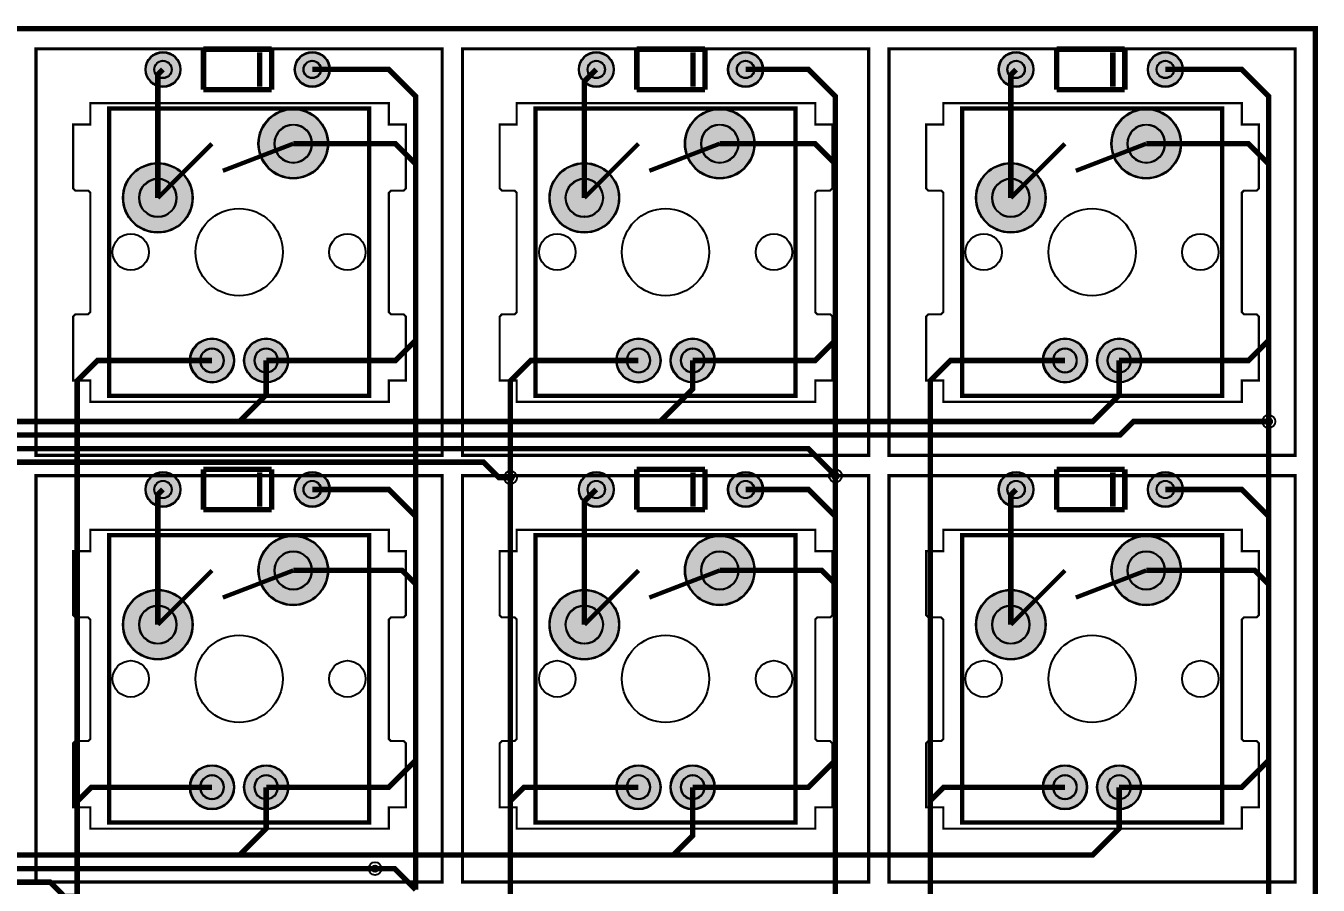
# Model space of a CAD drawing. Header units: millimetres. Extents: x 0 to 279, y -81 to 2.
# Drawn here: x 218.6 to 279.2, y -40.1 to 0.1 of the extents above; entities that cross this region are included whole.
import ezdxf

# ---------------------------------------------------------------- set-up
doc = ezdxf.new("R2010")
doc.units = ezdxf.units.MM
for name, color, linetype, true_color in [('BoardOutLine', 7, 'Continuous', 0xff00ff), ('BottomLayer', 7, 'Continuous', 0x0000ff), ('BottomSolderMaskLayer', 7, 'Continuous', 0xaa00ff), ('Document', 7, 'Continuous', 0xffffff), ('Hole', 7, 'Continuous', 0x222222), ('Multi-Layer', 7, 'Continuous', 0xc0c0c0), ('TopLayer', 7, 'Continuous', 0xff0000), ('TopSilkLayer', 7, 'Continuous', 0xffcc00), ('TopSolderMaskLayer', 7, 'Continuous', 0x800080)]:
    doc.layers.add(name, color=color, linetype=linetype, true_color=true_color)

msp = doc.modelspace()

# ---------------------------------------------------------------- hatches: boundary and pattern name
at = {"layer": 'BottomSolderMaskLayer'}
for points in [[(224.181, -1.916, 1), (225.831, -1.916, 1)], [(231.181, -1.916, 1), (232.831, -1.916, 1)], [(244.5, -1.916, 1), (246.151, -1.916, 1)], [(251.5, -1.916, 1), (253.151, -1.916, 1)], [(264.186, -1.916, 1), (265.836, -1.916, 1)], [(271.186, -1.916, 1), (272.836, -1.916, 1)], [(229.477, -5.395, 1), (232.753, -5.395, 1)], [(249.477, -5.395, 1), (252.753, -5.395, 1)], [(269.477, -5.395, 1), (272.753, -5.395, 1)], [(223.127, -7.935, 1), (226.403, -7.935, 1)], [(243.127, -7.935, 1), (246.403, -7.935, 1)], [(263.127, -7.935, 1), (266.403, -7.935, 1)], [(226.264, -15.555, 1), (228.346, -15.555, 1)], [(228.804, -15.555, 1), (230.886, -15.555, 1)], [(246.264, -15.555, 1), (248.346, -15.555, 1)], [(248.804, -15.555, 1), (250.886, -15.555, 1)], [(266.264, -15.555, 1), (268.346, -15.555, 1)], [(268.804, -15.555, 1), (270.886, -15.555, 1)], [(224.18, -21.601, 1), (225.831, -21.601, 1)], [(231.18, -21.601, 1), (232.831, -21.601, 1)], [(244.5, -21.601, 1), (246.151, -21.601, 1)], [(251.5, -21.601, 1), (253.151, -21.601, 1)], [(264.186, -21.601, 1), (265.836, -21.601, 1)], [(271.186, -21.601, 1), (272.836, -21.601, 1)], [(229.477, -25.395, 1), (232.753, -25.395, 1)], [(249.477, -25.395, 1), (252.753, -25.395, 1)], [(269.477, -25.395, 1), (272.753, -25.395, 1)], [(223.127, -27.935, 1), (226.403, -27.935, 1)], [(243.127, -27.935, 1), (246.403, -27.935, 1)], [(263.127, -27.935, 1), (266.403, -27.935, 1)], [(226.264, -35.555, 1), (228.346, -35.555, 1)], [(228.804, -35.555, 1), (230.886, -35.555, 1)], [(246.264, -35.555, 1), (248.346, -35.555, 1)], [(248.804, -35.555, 1), (250.886, -35.555, 1)], [(266.264, -35.555, 1), (268.346, -35.555, 1)], [(268.804, -35.555, 1), (270.886, -35.555, 1)]]:
    msp.add_hatch(color=256, dxfattribs=at).paths.add_polyline_path(points)
at = {"layer": 'Multi-Layer'}
for points in [[(224.206, -1.916, 1), (225.806, -1.916, 1)], [(231.206, -1.916, 1), (232.806, -1.916, 1)], [(244.526, -1.916, 1), (246.126, -1.916, 1)], [(251.526, -1.916, 1), (253.126, -1.916, 1)], [(264.211, -1.916, 1), (265.811, -1.916, 1)], [(271.211, -1.916, 1), (272.811, -1.916, 1)], [(229.502, -5.395, 1), (232.728, -5.395, 1)], [(249.502, -5.395, 1), (252.728, -5.395, 1)], [(269.502, -5.395, 1), (272.728, -5.395, 1)], [(223.152, -7.935, 1), (226.378, -7.935, 1)], [(243.152, -7.935, 1), (246.378, -7.935, 1)], [(263.152, -7.935, 1), (266.378, -7.935, 1)], [(226.289, -15.555, 1), (228.321, -15.555, 1)], [(228.829, -15.555, 1), (230.861, -15.555, 1)], [(246.289, -15.555, 1), (248.321, -15.555, 1)], [(248.829, -15.555, 1), (250.861, -15.555, 1)], [(266.289, -15.555, 1), (268.321, -15.555, 1)], [(268.829, -15.555, 1), (270.861, -15.555, 1)], [(224.206, -21.601, 1), (225.806, -21.601, 1)], [(231.206, -21.601, 1), (232.806, -21.601, 1)], [(244.526, -21.601, 1), (246.126, -21.601, 1)], [(251.526, -21.601, 1), (253.126, -21.601, 1)], [(264.211, -21.601, 1), (265.811, -21.601, 1)], [(271.211, -21.601, 1), (272.811, -21.601, 1)], [(229.502, -25.395, 1), (232.728, -25.395, 1)], [(249.502, -25.395, 1), (252.728, -25.395, 1)], [(269.502, -25.395, 1), (272.728, -25.395, 1)], [(223.152, -27.935, 1), (226.378, -27.935, 1)], [(243.152, -27.935, 1), (246.378, -27.935, 1)], [(263.152, -27.935, 1), (266.378, -27.935, 1)], [(226.289, -35.555, 1), (228.321, -35.555, 1)], [(228.829, -35.555, 1), (230.861, -35.555, 1)], [(246.289, -35.555, 1), (248.321, -35.555, 1)], [(248.829, -35.555, 1), (250.861, -35.555, 1)], [(266.289, -35.555, 1), (268.321, -35.555, 1)], [(268.829, -35.555, 1), (270.861, -35.555, 1)]]:
    msp.add_hatch(color=256, dxfattribs=at).paths.add_polyline_path(points)
at = {"layer": 'TopSolderMaskLayer'}
for points in [[(224.181, -1.916, 1), (225.831, -1.916, 1)], [(231.181, -1.916, 1), (232.831, -1.916, 1)], [(244.5, -1.916, 1), (246.151, -1.916, 1)], [(251.5, -1.916, 1), (253.151, -1.916, 1)], [(264.186, -1.916, 1), (265.836, -1.916, 1)], [(271.186, -1.916, 1), (272.836, -1.916, 1)], [(229.477, -5.395, 1), (232.753, -5.395, 1)], [(249.477, -5.395, 1), (252.753, -5.395, 1)], [(269.477, -5.395, 1), (272.753, -5.395, 1)], [(223.127, -7.935, 1), (226.403, -7.935, 1)], [(243.127, -7.935, 1), (246.403, -7.935, 1)], [(263.127, -7.935, 1), (266.403, -7.935, 1)], [(226.264, -15.555, 1), (228.346, -15.555, 1)], [(228.804, -15.555, 1), (230.886, -15.555, 1)], [(246.264, -15.555, 1), (248.346, -15.555, 1)], [(248.804, -15.555, 1), (250.886, -15.555, 1)], [(266.264, -15.555, 1), (268.346, -15.555, 1)], [(268.804, -15.555, 1), (270.886, -15.555, 1)], [(224.18, -21.601, 1), (225.831, -21.601, 1)], [(231.18, -21.601, 1), (232.831, -21.601, 1)], [(244.5, -21.601, 1), (246.151, -21.601, 1)], [(251.5, -21.601, 1), (253.151, -21.601, 1)], [(264.186, -21.601, 1), (265.836, -21.601, 1)], [(271.186, -21.601, 1), (272.836, -21.601, 1)], [(229.477, -25.395, 1), (232.753, -25.395, 1)], [(249.477, -25.395, 1), (252.753, -25.395, 1)], [(269.477, -25.395, 1), (272.753, -25.395, 1)], [(223.127, -27.935, 1), (226.403, -27.935, 1)], [(243.127, -27.935, 1), (246.403, -27.935, 1)], [(263.127, -27.935, 1), (266.403, -27.935, 1)], [(226.264, -35.555, 1), (228.346, -35.555, 1)], [(228.804, -35.555, 1), (230.886, -35.555, 1)], [(246.264, -35.555, 1), (248.346, -35.555, 1)], [(248.804, -35.555, 1), (250.886, -35.555, 1)], [(266.264, -35.555, 1), (268.346, -35.555, 1)], [(268.804, -35.555, 1), (270.886, -35.555, 1)]]:
    msp.add_hatch(color=256, dxfattribs=at).paths.add_polyline_path(points)

# ---------------------------------------------------------------- linework, layer by layer
at = {"layer": 'BoardOutLine', "const_width": 0.254}
msp.add_lwpolyline([(0, 0), (279.05, 0), (279.05, -80.95), (0, -80.95), (0, 0)], close=True, dxfattribs=at)
at = {"layer": 'BottomLayer', "const_width": 0.254}
for points in [[(224.765, -7.935), (224.765, -2.157), (225.006, -1.916)], [(229.845, -15.555), (235.905, -15.555), (236.855, -14.605), (236.855, -3.175), (235.596, -1.916), (232.006, -1.916)], [(244.765, -7.935), (244.765, -2.477), (245.326, -1.916)], [(249.845, -15.555), (255.59, -15.555), (256.54, -14.605), (256.54, -3.175), (255.281, -1.916), (252.326, -1.916)], [(264.765, -7.935), (264.765, -2.162), (265.011, -1.916)], [(269.845, -15.555), (275.91, -15.555), (276.86, -14.605), (276.86, -3.175), (275.601, -1.916), (272.011, -1.916)], [(269.845, -15.555), (269.845, -17.175), (268.605, -18.415), (171.45, -18.415), (169.845, -16.81), (169.845, -15.555)], [(229.845, -15.555), (229.845, -17.166), (228.597, -18.415)], [(249.845, -15.555), (249.845, -16.885), (248.315, -18.415)], [(160.655, -17.78), (167.64, -17.78), (168.91, -19.05), (269.875, -19.05), (270.51, -18.415), (276.86, -18.415)], [(160.655, -19.05), (168.275, -19.05), (168.91, -19.685), (255.271, -19.685), (256.541, -20.955)], [(241.3, -21.046), (240.756, -21.046), (240.03, -20.32), (168.275, -20.32), (167.64, -19.685), (161.29, -19.685)], [(224.765, -27.935), (224.765, -21.842), (225.006, -21.601)], [(229.845, -35.555), (235.59, -35.555), (236.855, -34.29), (236.855, -22.86), (235.596, -21.601), (232.006, -21.601)], [(244.765, -27.935), (244.765, -22.162), (245.326, -21.601)], [(249.845, -35.555), (255.275, -35.555), (256.54, -34.29), (256.54, -22.86), (255.281, -21.601), (252.326, -21.601)], [(264.765, -27.935), (264.765, -21.847), (265.011, -21.601)], [(269.845, -35.555), (275.595, -35.555), (276.86, -34.29), (276.86, -22.86), (275.601, -21.601), (272.011, -21.601)], [(234.95, -39.37), (160.655, -39.37), (160.02, -38.735), (160.02, -30.48)], [(148.89, -34.56), (158.385, -34.56), (159.385, -35.56), (159.385, -39.37), (160.02, -40.005), (219.71, -40.005), (220.379, -40.674), (220.98, -40.674)], [(269.845, -35.555), (269.845, -37.495), (268.605, -38.735), (170.815, -38.735), (169.845, -37.765), (169.845, -35.555)], [(229.845, -35.555), (229.845, -37.482), (228.592, -38.735)], [(249.845, -35.555), (249.845, -37.827), (248.937, -38.735)]]:
    msp.add_lwpolyline(points, dxfattribs=at)
at = {"layer": 'BottomSolderMaskLayer'}
for points in [[(231.118, -4.505), (231.112, -4.505)], [(251.118, -4.505), (251.112, -4.505)], [(271.118, -4.505), (271.112, -4.505)], [(231.118, -6.285), (231.112, -6.285)], [(251.118, -6.285), (251.112, -6.285)], [(271.118, -6.285), (271.112, -6.285)], [(224.768, -7.045), (224.762, -7.045)], [(244.768, -7.045), (244.762, -7.045)], [(264.768, -7.045), (264.762, -7.045)], [(224.768, -8.825), (224.762, -8.825)], [(244.768, -8.825), (244.762, -8.825)], [(264.768, -8.825), (264.762, -8.825)], [(227.308, -14.995), (227.302, -14.995)], [(229.848, -14.995), (229.842, -14.995)], [(247.308, -14.995), (247.302, -14.995)], [(249.848, -14.995), (249.842, -14.995)], [(267.308, -14.995), (267.302, -14.995)], [(269.848, -14.995), (269.842, -14.995)], [(227.308, -16.115), (227.302, -16.115)], [(229.848, -16.115), (229.842, -16.115)], [(247.308, -16.115), (247.302, -16.115)], [(249.848, -16.115), (249.842, -16.115)], [(267.308, -16.115), (267.302, -16.115)], [(269.848, -16.115), (269.842, -16.115)], [(231.118, -24.505), (231.112, -24.505)], [(251.118, -24.505), (251.112, -24.505)], [(271.118, -24.505), (271.112, -24.505)], [(231.118, -26.285), (231.112, -26.285)], [(251.118, -26.285), (251.112, -26.285)], [(271.118, -26.285), (271.112, -26.285)], [(224.768, -27.045), (224.762, -27.045)], [(244.768, -27.045), (244.762, -27.045)], [(264.768, -27.045), (264.762, -27.045)], [(224.768, -28.825), (224.762, -28.825)], [(244.768, -28.825), (244.762, -28.825)], [(264.768, -28.825), (264.762, -28.825)], [(227.308, -34.995), (227.302, -34.995)], [(229.848, -34.995), (229.842, -34.995)], [(247.308, -34.995), (247.302, -34.995)], [(249.848, -34.995), (249.842, -34.995)], [(267.308, -34.995), (267.302, -34.995)], [(269.848, -34.995), (269.842, -34.995)], [(227.308, -36.115), (227.302, -36.115)], [(229.848, -36.115), (229.842, -36.115)], [(247.308, -36.115), (247.302, -36.115)], [(249.848, -36.115), (249.842, -36.115)], [(267.308, -36.115), (267.302, -36.115)], [(269.848, -36.115), (269.842, -36.115)]]:
    msp.add_lwpolyline(points, close=True, dxfattribs=at)
for centre, radius in [((225.006, -1.916), 0.825), ((232.006, -1.916), 0.825), ((245.326, -1.916), 0.825), ((252.326, -1.916), 0.825), ((265.011, -1.916), 0.825), ((272.011, -1.916), 0.825), ((225.006, -1.916), 0.413), ((232.006, -1.916), 0.413), ((245.326, -1.916), 0.413), ((252.326, -1.916), 0.413), ((265.011, -1.916), 0.413), ((272.011, -1.916), 0.413), ((231.115, -5.395), 1.638), ((251.115, -5.395), 1.638), ((271.115, -5.395), 1.638), ((224.765, -7.935), 1.638), ((244.765, -7.935), 1.638), ((264.765, -7.935), 1.638), ((227.305, -15.555), 1.041), ((229.845, -15.555), 1.041), ((247.305, -15.555), 1.041), ((249.845, -15.555), 1.041), ((267.305, -15.555), 1.041), ((269.845, -15.555), 1.041), ((225.006, -21.601), 0.825), ((225.006, -21.601), 0.413), ((232.006, -21.601), 0.825), ((232.006, -21.601), 0.413), ((245.326, -21.601), 0.825), ((245.326, -21.601), 0.413), ((252.326, -21.601), 0.825), ((252.326, -21.601), 0.413), ((265.011, -21.601), 0.825), ((265.011, -21.601), 0.413), ((272.011, -21.601), 0.825), ((272.011, -21.601), 0.413), ((231.115, -25.395), 1.638), ((251.115, -25.395), 1.638), ((271.115, -25.395), 1.638), ((224.765, -27.935), 1.638), ((244.765, -27.935), 1.638), ((264.765, -27.935), 1.638), ((227.305, -35.555), 1.041), ((229.845, -35.555), 1.041), ((247.305, -35.555), 1.041), ((249.845, -35.555), 1.041), ((267.305, -35.555), 1.041), ((269.845, -35.555), 1.041)]:
    msp.add_circle(centre, radius, dxfattribs=at)
for centre, radius, start, end in [((231.112, -5.395), 0.89, 90, 270), ((231.118, -5.395), 0.89, 270, 90), ((251.112, -5.395), 0.89, 90, 270), ((251.118, -5.395), 0.89, 270, 90), ((271.112, -5.395), 0.89, 90, 270), ((271.118, -5.395), 0.89, 270, 90), ((224.762, -7.935), 0.89, 90, 270), ((224.768, -7.935), 0.89, 270, 90), ((244.762, -7.935), 0.89, 90, 270), ((244.768, -7.935), 0.89, 270, 90), ((264.762, -7.935), 0.89, 90, 270), ((264.768, -7.935), 0.89, 270, 90), ((227.302, -15.555), 0.56, 90, 270), ((227.308, -15.555), 0.56, 270, 90), ((229.842, -15.555), 0.56, 90, 270), ((229.848, -15.555), 0.56, 270, 90), ((247.302, -15.555), 0.56, 90, 270), ((247.308, -15.555), 0.56, 270, 90), ((249.842, -15.555), 0.56, 90, 270), ((249.848, -15.555), 0.56, 270, 90), ((267.302, -15.555), 0.56, 90, 270), ((267.308, -15.555), 0.56, 270, 90), ((269.842, -15.555), 0.56, 90, 270), ((269.848, -15.555), 0.56, 270, 90), ((231.112, -25.395), 0.89, 90, 270), ((231.118, -25.395), 0.89, 270, 90), ((251.112, -25.395), 0.89, 90, 270), ((251.118, -25.395), 0.89, 270, 90), ((271.112, -25.395), 0.89, 90, 270), ((271.118, -25.395), 0.89, 270, 90), ((224.762, -27.935), 0.89, 90, 270), ((224.768, -27.935), 0.89, 270, 90), ((244.762, -27.935), 0.89, 90, 270), ((244.768, -27.935), 0.89, 270, 90), ((264.762, -27.935), 0.89, 90, 270), ((264.768, -27.935), 0.89, 270, 90), ((227.302, -35.555), 0.56, 90, 270), ((227.308, -35.555), 0.56, 270, 90), ((229.842, -35.555), 0.56, 90, 270), ((229.848, -35.555), 0.56, 270, 90), ((247.302, -35.555), 0.56, 90, 270), ((247.308, -35.555), 0.56, 270, 90), ((249.842, -35.555), 0.56, 90, 270), ((249.848, -35.555), 0.56, 270, 90), ((267.302, -35.555), 0.56, 90, 270), ((267.308, -35.555), 0.56, 270, 90), ((269.842, -35.555), 0.56, 90, 270), ((269.848, -35.555), 0.56, 270, 90)]:
    msp.add_arc(centre, radius, start, end, dxfattribs=at)
at = {"layer": 'Document'}
for points, const_width in [([(219.05, -0.95), (238.1, -0.95), (238.1, -20), (219.05, -20), (219.05, -0.95)], 0.152), ([(239.05, -0.95), (258.1, -0.95), (258.1, -20), (239.05, -20), (239.05, -0.95)], 0.152), ([(259.05, -0.95), (278.1, -0.95), (278.1, -20), (259.05, -20), (259.05, -0.95)], 0.152), ([(235.596, -17.493), (235.596, -16.493), (236.395, -16.493), (236.395, -13.493), (236.295, -13.392), (235.695, -13.392), (235.596, -13.293), (235.596, -7.692), (235.695, -7.593), (236.295, -7.593), (236.395, -7.493), (236.395, -4.493), (235.596, -4.493), (235.596, -3.493), (221.596, -3.493), (221.596, -4.493), (220.796, -4.493), (220.796, -7.493), (220.896, -7.593), (221.496, -7.593), (221.596, -7.692), (221.596, -13.293), (221.496, -13.392), (220.896, -13.392), (220.796, -13.493), (220.796, -16.493), (221.596, -16.493), (221.596, -17.493), (235.596, -17.493)], 0.1), ([(255.596, -17.493), (255.596, -16.493), (256.395, -16.493), (256.395, -13.493), (256.295, -13.392), (255.695, -13.392), (255.596, -13.293), (255.596, -7.692), (255.695, -7.593), (256.295, -7.593), (256.395, -7.493), (256.395, -4.493), (255.596, -4.493), (255.596, -3.493), (241.596, -3.493), (241.596, -4.493), (240.796, -4.493), (240.796, -7.493), (240.896, -7.593), (241.496, -7.593), (241.596, -7.692), (241.596, -13.293), (241.496, -13.392), (240.896, -13.392), (240.796, -13.493), (240.796, -16.493), (241.596, -16.493), (241.596, -17.493), (255.596, -17.493)], 0.1), ([(275.596, -17.493), (275.596, -16.493), (276.395, -16.493), (276.395, -13.493), (276.295, -13.392), (275.695, -13.392), (275.596, -13.293), (275.596, -7.692), (275.695, -7.593), (276.295, -7.593), (276.395, -7.493), (276.395, -4.493), (275.596, -4.493), (275.596, -3.493), (261.596, -3.493), (261.596, -4.493), (260.796, -4.493), (260.796, -7.493), (260.896, -7.593), (261.496, -7.593), (261.596, -7.692), (261.596, -13.293), (261.496, -13.392), (260.896, -13.392), (260.796, -13.493), (260.796, -16.493), (261.596, -16.493), (261.596, -17.493), (275.596, -17.493)], 0.1), ([(219.05, -20.95), (238.1, -20.95), (238.1, -40), (219.05, -40), (219.05, -20.95)], 0.152), ([(239.05, -20.95), (258.1, -20.95), (258.1, -40), (239.05, -40), (239.05, -20.95)], 0.152), ([(259.05, -20.95), (278.1, -20.95), (278.1, -40), (259.05, -40), (259.05, -20.95)], 0.152), ([(235.596, -37.493), (235.596, -36.493), (236.395, -36.493), (236.395, -33.493), (236.295, -33.392), (235.695, -33.392), (235.596, -33.293), (235.596, -27.692), (235.695, -27.593), (236.295, -27.593), (236.395, -27.493), (236.395, -24.493), (235.596, -24.493), (235.596, -23.493), (221.596, -23.493), (221.596, -24.493), (220.796, -24.493), (220.796, -27.493), (220.896, -27.593), (221.496, -27.593), (221.596, -27.692), (221.596, -33.293), (221.496, -33.392), (220.896, -33.392), (220.796, -33.493), (220.796, -36.493), (221.596, -36.493), (221.596, -37.493), (235.596, -37.493)], 0.1), ([(255.596, -37.493), (255.596, -36.493), (256.395, -36.493), (256.395, -33.493), (256.295, -33.392), (255.695, -33.392), (255.596, -33.293), (255.596, -27.692), (255.695, -27.593), (256.295, -27.593), (256.395, -27.493), (256.395, -24.493), (255.596, -24.493), (255.596, -23.493), (241.596, -23.493), (241.596, -24.493), (240.796, -24.493), (240.796, -27.493), (240.896, -27.593), (241.496, -27.593), (241.596, -27.692), (241.596, -33.293), (241.496, -33.392), (240.896, -33.392), (240.796, -33.493), (240.796, -36.493), (241.596, -36.493), (241.596, -37.493), (255.596, -37.493)], 0.1), ([(275.596, -37.493), (275.596, -36.493), (276.395, -36.493), (276.395, -33.493), (276.295, -33.392), (275.695, -33.392), (275.596, -33.293), (275.596, -27.692), (275.695, -27.593), (276.295, -27.593), (276.395, -27.493), (276.395, -24.493), (275.596, -24.493), (275.596, -23.493), (261.596, -23.493), (261.596, -24.493), (260.796, -24.493), (260.796, -27.493), (260.896, -27.593), (261.496, -27.593), (261.596, -27.692), (261.596, -33.293), (261.496, -33.392), (260.896, -33.392), (260.796, -33.493), (260.796, -36.493), (261.596, -36.493), (261.596, -37.493), (275.596, -37.493)], 0.1)]:
    msp.add_lwpolyline(points, close=True, dxfattribs=dict(at, const_width=const_width))
at = {"layer": 'Hole'}
for centre in [(276.86, -18.415), (241.3, -21.046), (256.541, -20.955), (234.95, -39.37)]:
    msp.add_circle(centre, 0.152, dxfattribs=at)
at = {"layer": 'Multi-Layer'}
for points in [[(231.118, -4.519), (231.112, -4.519)], [(251.118, -4.519), (251.112, -4.519)], [(271.118, -4.519), (271.112, -4.519)], [(231.118, -6.271), (231.112, -6.271)], [(251.118, -6.271), (251.112, -6.271)], [(271.118, -6.271), (271.112, -6.271)], [(224.768, -7.059), (224.762, -7.059)], [(244.768, -7.059), (244.762, -7.059)], [(264.768, -7.059), (264.762, -7.059)], [(224.768, -8.811), (224.762, -8.811)], [(244.768, -8.811), (244.762, -8.811)], [(264.768, -8.811), (264.762, -8.811)], [(227.308, -15.009), (227.302, -15.009)], [(229.848, -15.009), (229.842, -15.009)], [(247.308, -15.009), (247.302, -15.009)], [(249.848, -15.009), (249.842, -15.009)], [(267.308, -15.009), (267.302, -15.009)], [(269.848, -15.009), (269.842, -15.009)], [(227.308, -16.101), (227.302, -16.101)], [(229.848, -16.101), (229.842, -16.101)], [(247.308, -16.101), (247.302, -16.101)], [(249.848, -16.101), (249.842, -16.101)], [(267.308, -16.101), (267.302, -16.101)], [(269.848, -16.101), (269.842, -16.101)], [(231.118, -24.519), (231.112, -24.519)], [(251.118, -24.519), (251.112, -24.519)], [(271.118, -24.519), (271.112, -24.519)], [(231.118, -26.271), (231.112, -26.271)], [(251.118, -26.271), (251.112, -26.271)], [(271.118, -26.271), (271.112, -26.271)], [(224.768, -27.059), (224.762, -27.059)], [(244.768, -27.059), (244.762, -27.059)], [(264.768, -27.059), (264.762, -27.059)], [(224.768, -28.811), (224.762, -28.811)], [(244.768, -28.811), (244.762, -28.811)], [(264.768, -28.811), (264.762, -28.811)], [(227.308, -35.009), (227.302, -35.009)], [(229.848, -35.009), (229.842, -35.009)], [(247.308, -35.009), (247.302, -35.009)], [(249.848, -35.009), (249.842, -35.009)], [(267.308, -35.009), (267.302, -35.009)], [(269.848, -35.009), (269.842, -35.009)], [(227.308, -36.101), (227.302, -36.101)], [(229.848, -36.101), (229.842, -36.101)], [(247.308, -36.101), (247.302, -36.101)], [(249.848, -36.101), (249.842, -36.101)], [(267.308, -36.101), (267.302, -36.101)], [(269.848, -36.101), (269.842, -36.101)]]:
    msp.add_lwpolyline(points, close=True, dxfattribs=at)
for centre, radius in [((225.006, -1.916), 0.8), ((232.006, -1.916), 0.8), ((245.326, -1.916), 0.8), ((252.326, -1.916), 0.8), ((265.011, -1.916), 0.8), ((272.011, -1.916), 0.8), ((225.006, -1.916), 0.4), ((232.006, -1.916), 0.4), ((245.326, -1.916), 0.4), ((252.326, -1.916), 0.4), ((265.011, -1.916), 0.4), ((272.011, -1.916), 0.4), ((231.115, -5.395), 1.613), ((251.115, -5.395), 1.613), ((271.115, -5.395), 1.613), ((224.765, -7.935), 1.613), ((244.765, -7.935), 1.613), ((264.765, -7.935), 1.613), ((228.575, -10.475), 2.045), ((248.575, -10.475), 2.045), ((268.575, -10.475), 2.045), ((223.495, -10.475), 0.853), ((233.655, -10.475), 0.853), ((243.495, -10.475), 0.853), ((253.655, -10.475), 0.853), ((263.495, -10.475), 0.853), ((273.655, -10.475), 0.853), ((227.305, -15.555), 1.016), ((229.845, -15.555), 1.016), ((247.305, -15.555), 1.016), ((249.845, -15.555), 1.016), ((267.305, -15.555), 1.016), ((269.845, -15.555), 1.016), ((276.86, -18.415), 0.305), ((225.006, -21.601), 0.8), ((225.006, -21.601), 0.4), ((232.006, -21.601), 0.8), ((232.006, -21.601), 0.4), ((241.3, -21.046), 0.305), ((245.326, -21.601), 0.8), ((245.326, -21.601), 0.4), ((252.326, -21.601), 0.8), ((252.326, -21.601), 0.4), ((256.541, -20.955), 0.305), ((265.011, -21.601), 0.8), ((265.011, -21.601), 0.4), ((272.011, -21.601), 0.8), ((272.011, -21.601), 0.4), ((231.115, -25.395), 1.613), ((251.115, -25.395), 1.613), ((271.115, -25.395), 1.613), ((224.765, -27.935), 1.613), ((244.765, -27.935), 1.613), ((264.765, -27.935), 1.613), ((228.575, -30.475), 2.045), ((248.575, -30.475), 2.045), ((268.575, -30.475), 2.045), ((223.495, -30.475), 0.853), ((233.655, -30.475), 0.853), ((243.495, -30.475), 0.853), ((253.655, -30.475), 0.853), ((263.495, -30.475), 0.853), ((273.655, -30.475), 0.853), ((227.305, -35.555), 1.016), ((229.845, -35.555), 1.016), ((247.305, -35.555), 1.016), ((249.845, -35.555), 1.016), ((267.305, -35.555), 1.016), ((269.845, -35.555), 1.016), ((234.95, -39.37), 0.305)]:
    msp.add_circle(centre, radius, dxfattribs=at)
for centre, radius, start, end in [((231.112, -5.395), 0.876, 90, 270), ((231.118, -5.395), 0.876, 270, 90), ((251.112, -5.395), 0.876, 90, 270), ((251.118, -5.395), 0.876, 270, 90), ((271.112, -5.395), 0.876, 90, 270), ((271.118, -5.395), 0.876, 270, 90), ((224.762, -7.935), 0.876, 90, 270), ((224.768, -7.935), 0.876, 270, 90), ((244.762, -7.935), 0.876, 90, 270), ((244.768, -7.935), 0.876, 270, 90), ((264.762, -7.935), 0.876, 90, 270), ((264.768, -7.935), 0.876, 270, 90), ((227.302, -15.555), 0.546, 90, 270), ((227.308, -15.555), 0.546, 270, 90), ((229.842, -15.555), 0.546, 90, 270), ((229.848, -15.555), 0.546, 270, 90), ((247.302, -15.555), 0.546, 90, 270), ((247.308, -15.555), 0.546, 270, 90), ((249.842, -15.555), 0.546, 90, 270), ((249.848, -15.555), 0.546, 270, 90), ((267.302, -15.555), 0.546, 90, 270), ((267.308, -15.555), 0.546, 270, 90), ((269.842, -15.555), 0.546, 90, 270), ((269.848, -15.555), 0.546, 270, 90), ((231.112, -25.395), 0.876, 90, 270), ((231.118, -25.395), 0.876, 270, 90), ((251.112, -25.395), 0.876, 90, 270), ((251.118, -25.395), 0.876, 270, 90), ((271.112, -25.395), 0.876, 90, 270), ((271.118, -25.395), 0.876, 270, 90), ((224.762, -27.935), 0.876, 90, 270), ((224.768, -27.935), 0.876, 270, 90), ((244.762, -27.935), 0.876, 90, 270), ((244.768, -27.935), 0.876, 270, 90), ((264.762, -27.935), 0.876, 90, 270), ((264.768, -27.935), 0.876, 270, 90), ((227.302, -35.555), 0.546, 90, 270), ((227.308, -35.555), 0.546, 270, 90), ((229.842, -35.555), 0.546, 90, 270), ((229.848, -35.555), 0.546, 270, 90), ((247.302, -35.555), 0.546, 90, 270), ((247.308, -35.555), 0.546, 270, 90), ((249.842, -35.555), 0.546, 90, 270), ((249.848, -35.555), 0.546, 270, 90), ((267.302, -35.555), 0.546, 90, 270), ((267.308, -35.555), 0.546, 270, 90), ((269.842, -35.555), 0.546, 90, 270), ((269.848, -35.555), 0.546, 270, 90)]:
    msp.add_arc(centre, radius, start, end, dxfattribs=at)
at = {"layer": 'TopLayer', "const_width": 0.254}
for points in [[(236.855, -40.362), (236.855, -6.35), (235.9, -5.395), (231.115, -5.395)], [(251.115, -65.395), (255.28, -65.395), (256.54, -64.135), (256.54, -6.35), (255.585, -5.395), (251.115, -5.395)], [(271.115, -65.395), (275.6, -65.395), (276.86, -64.135), (276.86, -6.35), (275.905, -5.395), (271.115, -5.395)], [(220.98, -40.674), (220.98, -16.51), (221.935, -15.555), (227.305, -15.555)], [(241.3, -21.046), (241.3, -16.51), (242.255, -15.555), (247.305, -15.555)], [(267.305, -75.555), (262.245, -75.555), (260.985, -74.295), (260.985, -16.51), (261.94, -15.555), (267.305, -15.555)], [(247.305, -75.555), (242.56, -75.555), (241.3, -74.295), (241.3, -21.046)], [(231.115, -25.395), (236.215, -25.395), (236.855, -26.035)], [(251.115, -25.395), (255.9, -25.395), (256.54, -26.035)], [(271.115, -25.395), (276.2, -25.395), (276.86, -26.055)], [(227.305, -35.555), (221.649, -35.555), (220.98, -36.224)], [(247.305, -35.555), (241.94, -35.555), (241.3, -36.195)], [(267.305, -35.555), (261.625, -35.555), (260.985, -36.195)], [(234.95, -39.37), (235.863, -39.37), (236.855, -40.362)]]:
    msp.add_lwpolyline(points, dxfattribs=at)
at = {"layer": 'TopSilkLayer'}
for points, const_width in [([(226.906, -0.966), (226.906, -2.866)], 0.254), ([(230.106, -0.966), (226.906, -0.966)], 0.254), ([(229.543, -2.716), (229.543, -1.116)], 0.254), ([(230.106, -2.866), (230.106, -0.966)], 0.254), ([(247.226, -0.966), (247.226, -2.866)], 0.254), ([(250.426, -0.966), (247.226, -0.966)], 0.254), ([(249.863, -2.716), (249.863, -1.116)], 0.254), ([(250.426, -2.866), (250.426, -0.966)], 0.254), ([(266.911, -0.966), (266.911, -2.866)], 0.254), ([(270.111, -0.966), (266.911, -0.966)], 0.254), ([(269.548, -2.716), (269.548, -1.116)], 0.254), ([(270.111, -2.866), (270.111, -0.966)], 0.254), ([(230.106, -2.866), (226.906, -2.866)], 0.254), ([(250.426, -2.866), (247.226, -2.866)], 0.254), ([(270.111, -2.866), (266.911, -2.866)], 0.254), ([(224.765, -7.935), (227.305, -5.395)], 0.203), ([(231.115, -5.395), (227.813, -6.665)], 0.203), ([(244.765, -7.935), (247.305, -5.395)], 0.203), ([(251.115, -5.395), (247.813, -6.665)], 0.203), ([(264.765, -7.935), (267.305, -5.395)], 0.203), ([(271.115, -5.395), (267.813, -6.665)], 0.203), ([(226.906, -20.651), (226.906, -22.551)], 0.254), ([(230.106, -20.651), (226.906, -20.651)], 0.254), ([(230.106, -22.551), (230.106, -20.651)], 0.254), ([(247.226, -20.651), (247.226, -22.551)], 0.254), ([(250.426, -20.651), (247.226, -20.651)], 0.254), ([(250.426, -22.551), (250.426, -20.651)], 0.254), ([(266.911, -20.651), (266.911, -22.551)], 0.254), ([(270.111, -20.651), (266.911, -20.651)], 0.254), ([(270.111, -22.551), (270.111, -20.651)], 0.254), ([(229.543, -22.401), (229.543, -20.801)], 0.254), ([(249.863, -22.401), (249.863, -20.801)], 0.254), ([(269.548, -22.401), (269.548, -20.801)], 0.254), ([(230.106, -22.551), (226.906, -22.551)], 0.254), ([(250.426, -22.551), (247.226, -22.551)], 0.254), ([(270.111, -22.551), (266.911, -22.551)], 0.254), ([(224.765, -27.935), (227.305, -25.395)], 0.203), ([(231.115, -25.395), (227.813, -26.665)], 0.203), ([(244.765, -27.935), (247.305, -25.395)], 0.203), ([(251.115, -25.395), (247.813, -26.665)], 0.203), ([(264.765, -27.935), (267.305, -25.395)], 0.203), ([(271.115, -25.395), (267.813, -26.665)], 0.203)]:
    msp.add_lwpolyline(points, dxfattribs=dict(at, const_width=const_width))
at = {"layer": 'TopSilkLayer', "const_width": 0.203}
for points in [[(222.479, -3.744), (234.671, -3.744), (234.671, -17.206), (222.479, -17.206), (222.479, -3.744)], [(242.479, -3.744), (254.671, -3.744), (254.671, -17.206), (242.479, -17.206), (242.479, -3.744)], [(262.479, -3.744), (274.671, -3.744), (274.671, -17.206), (262.479, -17.206), (262.479, -3.744)], [(222.479, -23.744), (234.671, -23.744), (234.671, -37.206), (222.479, -37.206), (222.479, -23.744)], [(242.479, -23.744), (254.671, -23.744), (254.671, -37.206), (242.479, -37.206), (242.479, -23.744)], [(262.479, -23.744), (274.671, -23.744), (274.671, -37.206), (262.479, -37.206), (262.479, -23.744)]]:
    msp.add_lwpolyline(points, close=True, dxfattribs=at)
at = {"layer": 'TopSolderMaskLayer'}
for points in [[(231.118, -4.505), (231.112, -4.505)], [(251.118, -4.505), (251.112, -4.505)], [(271.118, -4.505), (271.112, -4.505)], [(231.118, -6.285), (231.112, -6.285)], [(251.118, -6.285), (251.112, -6.285)], [(271.118, -6.285), (271.112, -6.285)], [(224.768, -7.045), (224.762, -7.045)], [(244.768, -7.045), (244.762, -7.045)], [(264.768, -7.045), (264.762, -7.045)], [(224.768, -8.825), (224.762, -8.825)], [(244.768, -8.825), (244.762, -8.825)], [(264.768, -8.825), (264.762, -8.825)], [(227.308, -14.995), (227.302, -14.995)], [(229.848, -14.995), (229.842, -14.995)], [(247.308, -14.995), (247.302, -14.995)], [(249.848, -14.995), (249.842, -14.995)], [(267.308, -14.995), (267.302, -14.995)], [(269.848, -14.995), (269.842, -14.995)], [(227.308, -16.115), (227.302, -16.115)], [(229.848, -16.115), (229.842, -16.115)], [(247.308, -16.115), (247.302, -16.115)], [(249.848, -16.115), (249.842, -16.115)], [(267.308, -16.115), (267.302, -16.115)], [(269.848, -16.115), (269.842, -16.115)], [(231.118, -24.505), (231.112, -24.505)], [(251.118, -24.505), (251.112, -24.505)], [(271.118, -24.505), (271.112, -24.505)], [(231.118, -26.285), (231.112, -26.285)], [(251.118, -26.285), (251.112, -26.285)], [(271.118, -26.285), (271.112, -26.285)], [(224.768, -27.045), (224.762, -27.045)], [(244.768, -27.045), (244.762, -27.045)], [(264.768, -27.045), (264.762, -27.045)], [(224.768, -28.825), (224.762, -28.825)], [(244.768, -28.825), (244.762, -28.825)], [(264.768, -28.825), (264.762, -28.825)], [(227.308, -34.995), (227.302, -34.995)], [(229.848, -34.995), (229.842, -34.995)], [(247.308, -34.995), (247.302, -34.995)], [(249.848, -34.995), (249.842, -34.995)], [(267.308, -34.995), (267.302, -34.995)], [(269.848, -34.995), (269.842, -34.995)], [(227.308, -36.115), (227.302, -36.115)], [(229.848, -36.115), (229.842, -36.115)], [(247.308, -36.115), (247.302, -36.115)], [(249.848, -36.115), (249.842, -36.115)], [(267.308, -36.115), (267.302, -36.115)], [(269.848, -36.115), (269.842, -36.115)]]:
    msp.add_lwpolyline(points, close=True, dxfattribs=at)
for centre, radius in [((225.006, -1.916), 0.825), ((232.006, -1.916), 0.825), ((245.326, -1.916), 0.825), ((252.326, -1.916), 0.825), ((265.011, -1.916), 0.825), ((272.011, -1.916), 0.825), ((225.006, -1.916), 0.413), ((232.006, -1.916), 0.413), ((245.326, -1.916), 0.413), ((252.326, -1.916), 0.413), ((265.011, -1.916), 0.413), ((272.011, -1.916), 0.413), ((231.115, -5.395), 1.638), ((251.115, -5.395), 1.638), ((271.115, -5.395), 1.638), ((224.765, -7.935), 1.638), ((244.765, -7.935), 1.638), ((264.765, -7.935), 1.638), ((227.305, -15.555), 1.041), ((229.845, -15.555), 1.041), ((247.305, -15.555), 1.041), ((249.845, -15.555), 1.041), ((267.305, -15.555), 1.041), ((269.845, -15.555), 1.041), ((225.006, -21.601), 0.825), ((225.006, -21.601), 0.413), ((232.006, -21.601), 0.825), ((232.006, -21.601), 0.413), ((245.326, -21.601), 0.825), ((245.326, -21.601), 0.413), ((252.326, -21.601), 0.825), ((252.326, -21.601), 0.413), ((265.011, -21.601), 0.825), ((265.011, -21.601), 0.413), ((272.011, -21.601), 0.825), ((272.011, -21.601), 0.413), ((231.115, -25.395), 1.638), ((251.115, -25.395), 1.638), ((271.115, -25.395), 1.638), ((224.765, -27.935), 1.638), ((244.765, -27.935), 1.638), ((264.765, -27.935), 1.638), ((227.305, -35.555), 1.041), ((229.845, -35.555), 1.041), ((247.305, -35.555), 1.041), ((249.845, -35.555), 1.041), ((267.305, -35.555), 1.041), ((269.845, -35.555), 1.041)]:
    msp.add_circle(centre, radius, dxfattribs=at)
for centre, radius, start, end in [((231.112, -5.395), 0.89, 90, 270), ((231.118, -5.395), 0.89, 270, 90), ((251.112, -5.395), 0.89, 90, 270), ((251.118, -5.395), 0.89, 270, 90), ((271.112, -5.395), 0.89, 90, 270), ((271.118, -5.395), 0.89, 270, 90), ((224.762, -7.935), 0.89, 90, 270), ((224.768, -7.935), 0.89, 270, 90), ((244.762, -7.935), 0.89, 90, 270), ((244.768, -7.935), 0.89, 270, 90), ((264.762, -7.935), 0.89, 90, 270), ((264.768, -7.935), 0.89, 270, 90), ((227.302, -15.555), 0.56, 90, 270), ((227.308, -15.555), 0.56, 270, 90), ((229.842, -15.555), 0.56, 90, 270), ((229.848, -15.555), 0.56, 270, 90), ((247.302, -15.555), 0.56, 90, 270), ((247.308, -15.555), 0.56, 270, 90), ((249.842, -15.555), 0.56, 90, 270), ((249.848, -15.555), 0.56, 270, 90), ((267.302, -15.555), 0.56, 90, 270), ((267.308, -15.555), 0.56, 270, 90), ((269.842, -15.555), 0.56, 90, 270), ((269.848, -15.555), 0.56, 270, 90), ((231.112, -25.395), 0.89, 90, 270), ((231.118, -25.395), 0.89, 270, 90), ((251.112, -25.395), 0.89, 90, 270), ((251.118, -25.395), 0.89, 270, 90), ((271.112, -25.395), 0.89, 90, 270), ((271.118, -25.395), 0.89, 270, 90), ((224.762, -27.935), 0.89, 90, 270), ((224.768, -27.935), 0.89, 270, 90), ((244.762, -27.935), 0.89, 90, 270), ((244.768, -27.935), 0.89, 270, 90), ((264.762, -27.935), 0.89, 90, 270), ((264.768, -27.935), 0.89, 270, 90), ((227.302, -35.555), 0.56, 90, 270), ((227.308, -35.555), 0.56, 270, 90), ((229.842, -35.555), 0.56, 90, 270), ((229.848, -35.555), 0.56, 270, 90), ((247.302, -35.555), 0.56, 90, 270), ((247.308, -35.555), 0.56, 270, 90), ((249.842, -35.555), 0.56, 90, 270), ((249.848, -35.555), 0.56, 270, 90), ((267.302, -35.555), 0.56, 90, 270), ((267.308, -35.555), 0.56, 270, 90), ((269.842, -35.555), 0.56, 90, 270), ((269.848, -35.555), 0.56, 270, 90)]:
    msp.add_arc(centre, radius, start, end, dxfattribs=at)

doc.saveas('drawing.dxf')
